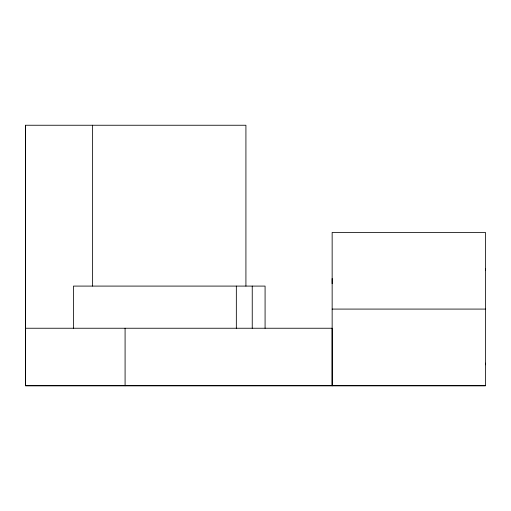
<?xml version="1.0" encoding="UTF-8"?>
<svg xmlns="http://www.w3.org/2000/svg" width="511" height="511" viewBox="0 0 511 511"><rect width="100%" height="100%" fill="white"/><g stroke="black" fill="none" stroke-linecap="round" stroke-linejoin="round"><path stroke-width="0.77" d="M245.919 286.09L245.919 125.246L25.55 125.246L25.55 385.748L485.45 385.741L485.45 232.435L332.15 232.428L332.15 385.754L332.15 328.241L25.55 328.241M92.619 286.09L92.619 125.246M332.15 309.085L485.45 309.085M485.45 385.728L25.55 385.728L25.55 125.246M485.45 268.971L485.45 270.6M485.45 363.149L485.45 364.784M332.15 278.552L332.15 283.682M265.081 328.241L265.081 286.09L73.456 286.09L73.456 328.247M252.242 286.09L252.242 328.241M236.338 286.09L236.338 328.241M125.086 328.241L125.086 385.748"/></g></svg>
